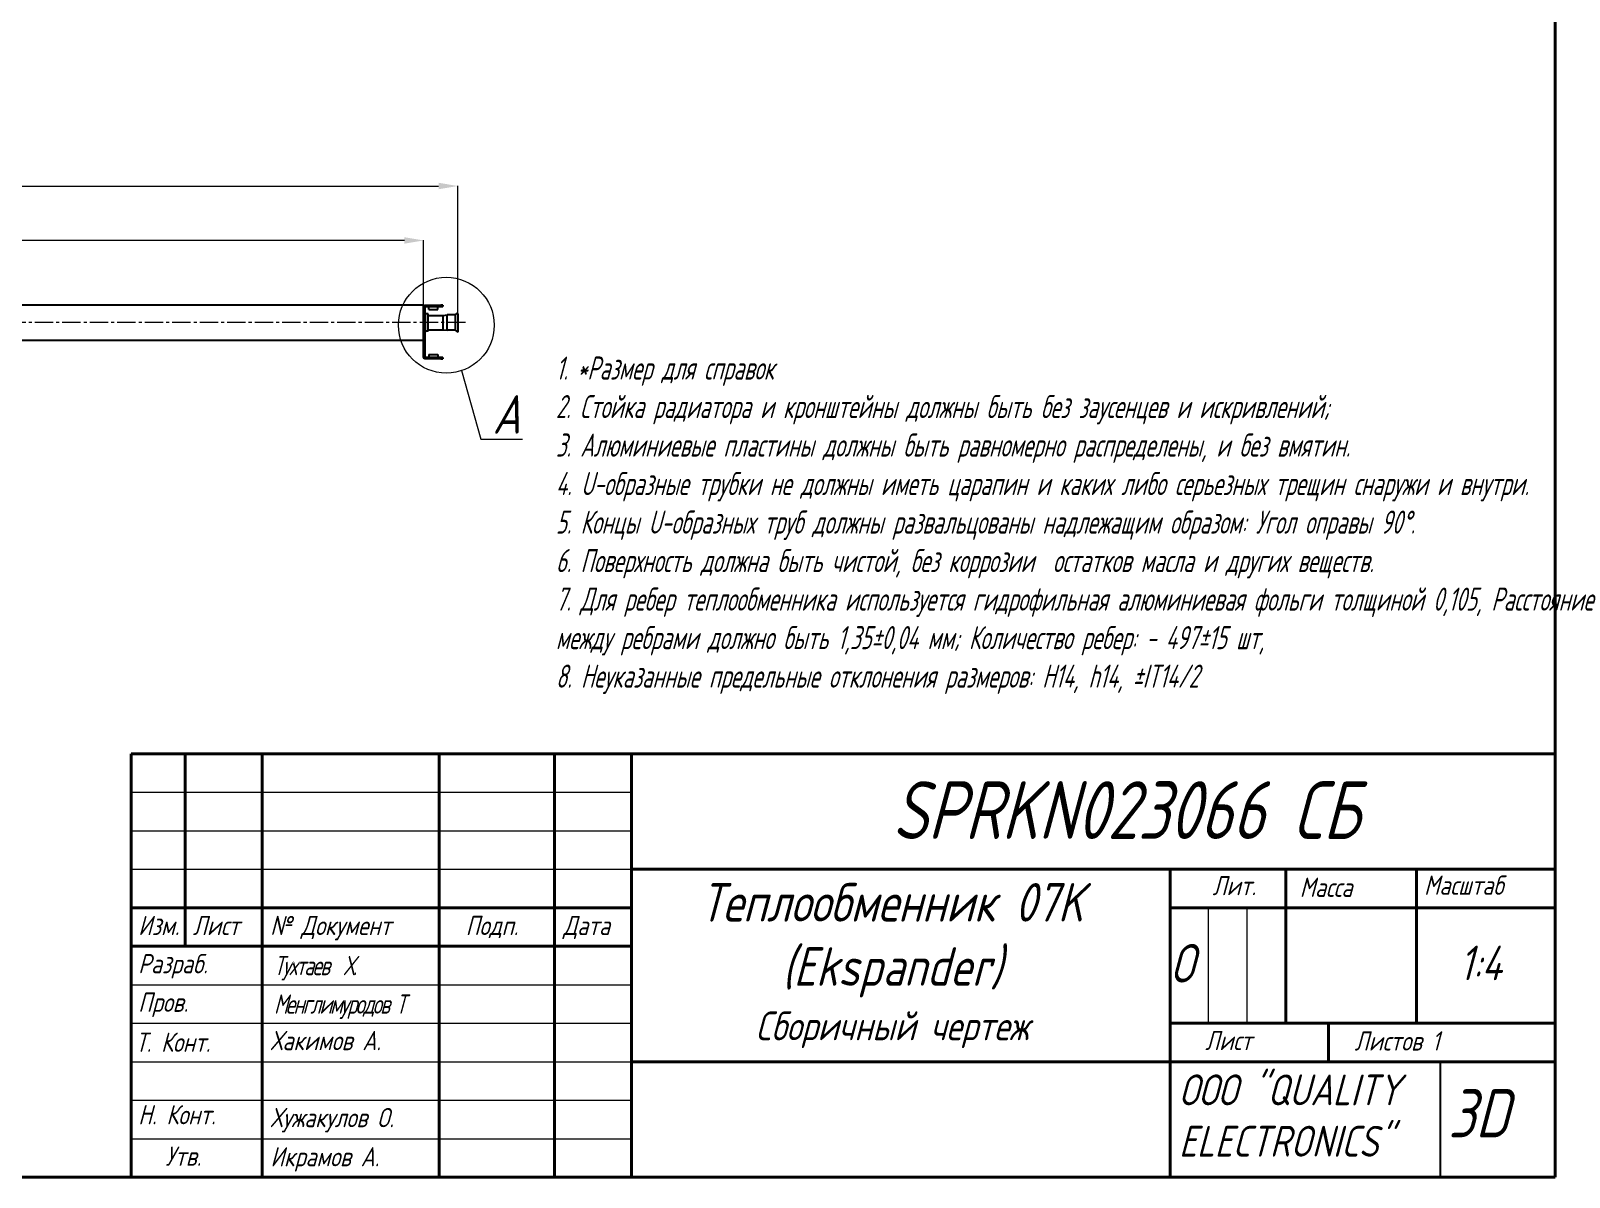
# Model space of a CAD drawing. Header units: millimetres. Extents: x 937859 to 970574, y 987894 to 996517.
# Drawn here: x 940731 to 941530, y 990330 to 990925 of the extents above; entities that cross this region are included whole.
import ezdxf

# ---------------------------------------------------------------- set-up
doc = ezdxf.new("R2010")
doc.units = ezdxf.units.MM
doc.header["$LTSCALE"] = 0.5
for name, pattern in [('CENTER2', [28.575, 19.05, -3.175, 3.175, -3.175]), ('K5LT_BASIC', [0]), ('K5LT_THIN', [0])]:
    doc.linetypes.add(name, pattern=pattern)
for name, color, linetype, lineweight in [('MD_Annotation', 7, 'Continuous', 20), ('MD_Visible', 7, 'Continuous', 25), ('MD_Видимые', 7, 'Continuous', 25), ('Рамка А3', 7, 'Continuous', 20)]:
    doc.layers.add(name, color=color, linetype=linetype, lineweight=lineweight)
doc.styles.add('GOST type A', font='GOST_A.TTF', dxfattribs={"oblique": 15, "height": 4})
doc.styles.add('GOST_A', font='GOST_A.TTF', dxfattribs={"width": 0.8, "oblique": 15})
doc.styles.add('KTEXTSTYLE', font='GOST_A.TTF', dxfattribs={"width": 0.96, "oblique": 15, "height": 8})
doc.styles.add('MtXpl_GOST_type_A', font='GOST_A.TTF')
doc.styles.add('SGBKN020112', font='GOST_A.TTF', dxfattribs={"width": 0.96, "oblique": 15, "height": 3.5})
doc.styles.add('SPRKN023066', font='GOST_A.TTF', dxfattribs={"width": 0.955, "oblique": 15, "height": 12})
doc.styles.get("Standard").update_dxf_attribs({"font": 'GOST_A.TTF', "oblique": 15})
doc.dimstyles.new('SPRKN023066', dxfattribs={"dimtxt": 12, "dimasz": 10, "dimexe": 0.1, "dimexo": 0, "dimtad": 1, "dimtxsty": 'SPRKN023066', "dimcen": 2.5, "dimadec": 0, "dimazin": 0, "dimtfac": 1, "dimtmove": 0, "dimatfit": 3, "dimfxl": 1, "dimlwd": 9, "dimlwe": 9, "dimarcsym": 0})

# ---------------------------------------------------------------- blocks, each defined once
blk = doc.blocks.new('*D478')
at = {"color": 0, "lineweight": 9, "transparency": 16777216}
for p, q in [((940263.74, 990782.61), (940263.74, 990816.26)), ((940924.74, 990816.16), (940273.74, 990816.16)), ((940934.74, 990782.61), (940934.74, 990816.26))]:
    blk.add_line(p, q, dxfattribs=at)
at = {"color": 0, "lineweight": 5, "transparency": 16777216}
for points in [[(940273.74, 990817.82), (940273.74, 990814.49), (940263.74, 990816.16)], [(940924.74, 990817.82), (940924.74, 990814.49), (940934.74, 990816.16)]]:
    blk.add_solid(points, dxfattribs=at)
at = {"layer": 'Defpoints', "color": 0, "lineweight": 5, "transparency": 16777216}
for p in [(940263.74, 990816.16), (940263.74, 990782.61), (940934.74, 990782.61)]:
    blk.add_point(p, dxfattribs=at)
at = {"color": 0, "transparency": 16777216, "insert": (940599.24, 990823.69), "char_height": 12, "attachment_point": 5, "style": 'SPRKN023066'}
blk.add_mtext('671%%P1,5', dxfattribs=at)
blk = doc.blocks.new('*D482')
at = {"color": 0, "lineweight": 9, "transparency": 16777216}
for p, q in [((940249.74, 990782.01), (940249.74, 990844.54)), ((940259.74, 990844.44), (940942.54, 990844.44)), ((940952.54, 990778.28), (940952.54, 990844.54))]:
    blk.add_line(p, q, dxfattribs=at)
at = {"color": 0, "lineweight": 5, "transparency": 16777216}
for points in [[(940259.74, 990846.11), (940259.74, 990842.77), (940249.74, 990844.44)], [(940942.54, 990846.11), (940942.54, 990842.77), (940952.54, 990844.44)]]:
    blk.add_solid(points, dxfattribs=at)
at = {"layer": 'Defpoints', "color": 0, "lineweight": 5, "transparency": 16777216}
for p in [(940952.54, 990844.44), (940249.74, 990782.01), (940952.54, 990778.28)]:
    blk.add_point(p, dxfattribs=at)
at = {"color": 0, "transparency": 16777216, "insert": (940601.14, 990851.97), "char_height": 12, "attachment_point": 5, "style": 'SPRKN023066'}
blk.add_mtext('702,8%%P1,5', dxfattribs=at)
blk = doc.blocks.new('*U579')
at = {"color": 0, "linetype": 'CENTER2', "lineweight": 5, "transparency": 16777216}
blk.add_line((357.26, 0), (-345.2, 0), dxfattribs=at)

msp = doc.modelspace()

# ---------------------------------------------------------------- linework, layer by layer
at = {"color": 0, "linetype": 'K5LT_BASIC', "lineweight": 40}
for p, q in [((941522.749, 991477.536), (941522.749, 990329.536)), ((940782.749, 990549.536), (941522.749, 990549.536)), ((940782.749, 990329.536), (940782.749, 990549.536)), ((940810.749, 990449.536), (940810.749, 990549.536)), ((940850.749, 990329.536), (940850.749, 990549.536)), ((940942.749, 990329.536), (940942.749, 990549.536)), ((941002.749, 990329.536), (941002.749, 990549.536)), ((941042.749, 990329.536), (941042.749, 990549.536)), ((941042.749, 990489.536), (941522.749, 990489.536)), ((941322.749, 990329.536), (941322.749, 990489.536)), ((941382.749, 990409.536), (941382.749, 990489.536)), ((941450.749, 990409.536), (941450.749, 990489.536)), ((940782.749, 990469.536), (941042.749, 990469.536)), ((941322.749, 990469.536), (941382.749, 990469.536)), ((941382.749, 990469.536), (941522.749, 990469.536)), ((940782.749, 990449.536), (941042.749, 990449.536)), ((941322.749, 990409.536), (941522.749, 990409.536)), ((941405.049, 990389.536), (941405.049, 990409.536)), ((941042.749, 990389.536), (941322.749, 990389.536)), ((941322.749, 990389.536), (941522.749, 990389.536)), ((941522.749, 990329.536), (939942.749, 990329.536))]:
    msp.add_line(p, q, dxfattribs=at)
at = {"color": 0}
for p, q in [((940944.891, 990769.809), (940944.891, 990777.209)), ((940947.044, 990769.549), (940947.044, 990777.471)), ((940951.044, 990777.471), (940951.044, 990769.549)), ((940952.544, 990777.869), (940952.544, 990778.279)), ((940952.544, 990768.969), (940952.544, 990768.559)), ((941463.1, 990389.536), (941463.1, 990329.536))]:
    msp.add_line(p, q, dxfattribs=at)
at = {"lineweight": 9, "ltscale": 0.5}
msp.add_line((940964.41, 990712.971), (940986.093, 990712.971), dxfattribs=at)
at = {"color": 0, "linetype": 'K5LT_THIN', "lineweight": 18}
for p, q in [((940782.749, 990529.536), (941042.749, 990529.536)), ((940782.749, 990509.536), (941042.749, 990509.536)), ((940782.749, 990489.536), (941042.749, 990489.536)), ((941342.608, 990409.536), (941342.608, 990469.536)), ((941362.679, 990409.536), (941362.679, 990469.536)), ((940782.749, 990429.536), (941042.749, 990429.536)), ((940782.749, 990409.536), (941042.749, 990409.536)), ((940782.749, 990389.536), (941042.749, 990389.536)), ((940782.749, 990369.536), (941042.749, 990369.536)), ((940782.749, 990349.536), (941042.749, 990349.536))]:
    msp.add_line(p, q, dxfattribs=at)
at = {"layer": 'MD_Annotation', "linetype": 'Continuous', "lineweight": 9}
msp.add_line((940954.493, 990748.555), (940964.41, 990712.971), dxfattribs=at)
msp.add_circle((940946.516, 990772.122), 24.881, dxfattribs=at)
at = {"layer": 'MD_Visible'}
for p, q in [((940934.744, 990782.609), (940263.744, 990782.609)), ((940934.744, 990764.409), (940934.744, 990782.609)), ((940934.744, 990779.509), (940934.744, 990781.609)), ((940935.544, 990779.509), (940935.544, 990781.609)), ((940935.744, 990782.609), (940943.744, 990782.609)), ((940935.744, 990781.809), (940943.744, 990781.809)), ((940937.394, 990780.309), (940937.394, 990781.609)), ((940942.094, 990780.309), (940942.094, 990781.609)), ((940944.744, 990782.609), (940943.744, 990782.609)), ((940943.744, 990781.809), (940944.744, 990781.809)), ((940944.744, 990782.609), (940944.744, 990781.809)), ((940935.544, 990778.509), (940934.744, 990778.509)), ((940935.544, 990778.509), (940935.544, 990779.509)), ((940935.544, 990778.509), (940935.544, 990768.809)), ((940937.144, 990778.009), (940935.744, 990778.009)), ((940937.144, 990777.009), (940937.144, 990778.009)), ((940937.144, 990769.009), (940937.144, 990777.009)), ((940937.394, 990780.309), (940942.094, 990780.309)), ((940934.744, 990768.509), (940935.544, 990768.509)), ((940934.744, 990755.609), (940934.744, 990767.509)), ((940935.544, 990770.009), (940935.544, 990768.509)), ((940935.544, 990767.509), (940935.544, 990768.509)), ((940935.544, 990755.609), (940935.544, 990767.509)), ((940937.144, 990769.009), (940935.744, 990769.009)), ((940263.744, 990764.409), (940934.744, 990764.409)), ((940937.394, 990756.909), (940942.094, 990756.909)), ((940937.394, 990756.909), (940937.394, 990755.609)), ((940942.094, 990756.909), (940942.094, 990755.609)), ((940943.744, 990755.409), (940935.744, 990755.409)), ((940943.744, 990754.609), (940935.744, 990754.609)), ((940944.744, 990755.409), (940943.744, 990755.409)), ((940943.744, 990754.609), (940944.744, 990754.609)), ((940944.744, 990755.409), (940944.744, 990754.609))]:
    msp.add_line(p, q, dxfattribs=at)
at = {"layer": 'MD_Visible', "extrusion": (0, 0, -1)}
for centre, radius, start, end in [((-940935.744, 990781.609), 1, 0, 90), ((-940935.744, 990781.609), 0.2, 0, 90), ((-940937.194, 990781.609), 0.2, 90, 180), ((-940935.744, 990778.209), 0.2, 270, 0), ((-940935.744, 990768.809), 0.2, 0, 90), ((-940935.744, 990755.609), 1, 270, 0), ((-940935.744, 990755.609), 0.2, 270, 0), ((-940942.294, 990755.609), 0.2, 270, 0)]:
    msp.add_arc(centre, radius, start, end, dxfattribs=at)
at = {"layer": 'MD_Visible'}
for centre, start, end in [((940942.294, 990781.609), 90, 180), ((940937.194, 990755.609), 270, 0)]:
    msp.add_arc(centre, 0.2, start, end, dxfattribs=at)
at = {"layer": 'MD_Видимые'}
for p, q in [((940937.144, 990777.209), (940944.891, 990777.209)), ((940944.891, 990777.209), (940947.044, 990777.471)), ((940951.044, 990777.471), (940947.044, 990777.471)), ((940951.044, 990777.471), (940952.544, 990778.479)), ((940952.544, 990778.069), (940952.544, 990768.969)), ((940937.144, 990769.809), (940944.891, 990769.809)), ((940944.891, 990769.809), (940947.044, 990769.549)), ((940951.044, 990769.549), (940947.044, 990769.549)), ((940951.044, 990769.549), (940952.544, 990768.559))]:
    msp.add_line(p, q, dxfattribs=at)

# ---------------------------------------------------------------- block references
at = {"linetype": 'CENTER2', "lineweight": 5}
msp.add_blockref('*U579', (940599.244, 990773.509), dxfattribs=at)

# ---------------------------------------------------------------- texts
at = {"color": 0, "style": 'MtXpl_GOST_type_A', "oblique": 15, "width": 0.965}
msp.add_text('О', height=20, dxfattribs=at).set_placement((941322.749, 990430.651))
at = {"color": 0, "attachment_point": 1}
for s, insert, char_height, width, style in [('{\\C256;SPRKN023066 СБ}', (941178.344, 990535.236), 30, 326.18164, 'KTEXTSTYLE'), ('\\pxqc;{\\H1.33333x;\\C256;Теплообменник 07K (Ekspander) \\H0.75x;\\PСборичный чертеж}', (941039.037, 990482.335), 15, 278.18276, 'GOST type A')]:
    msp.add_mtext(s, dxfattribs=dict(at, insert=insert, char_height=char_height, width=width, style=style))
at = {"lineweight": 25, "char_height": 10, "attachment_point": 1}
for s, width, insert in [('Лит.', 49.56945, (941344.692, 990486.022)), ('Масса', 103.50874, (941390.055, 990485.147)), ('Масштаб', 49.56945, (941454.685, 990486.247)), ('Изм.', 16.78025, (940786.402, 990465.306)), ('Лист', 16.78025, (940814.768, 990465.306)), ('№ Документ', 148.74979, (940854.995, 990465.306)), ('Подп.', 16.78025, (940956.596, 990465.306)), ('Дата', 16.78025, (941007.271, 990465.306)), ('Разраб.', 16.78025, (940786.402, 990445.441)), ('{\\W0.9;\\T0.85;Тухтаев  Х.}', 441.89463, (940856.973, 990444.481)), ('Пров.', 46.56593, (940786.402, 990425.441)), ('{\\W0.9;\\T0.85;Менглимуродов Т}', 441.89463, (940856.973, 990424.481)), ('Хакимов А.', 259.93392, (940855.132, 990405.517)), ('Лист', 49.56945, (941340.881, 990405.552)), ('Листов 1', 69.19933, (941418.533, 990405.322)), ('Т. Конт.', 377.7371, (940785.061, 990404.661)), ('Н. Конт.', 363.95478, (940786.402, 990367.003)), ('Хужакулов О.', 80.35335, (940855.132, 990365.517)), ('Утв.', 43.57703, (940800.58, 990345.469)), ('Икрамов А.', 310.23946, (940855.132, 990345.196))]:
    msp.add_mtext_dynamic_manual_height_columns(s, width=width, gutter_width=77.784, heights=[0], dxfattribs=dict(at, insert=insert))
at = {"lineweight": 5, "insert": (941472.982, 990449.84), "char_height": 18, "width": 28.60096, "attachment_point": 1, "style": 'SGBKN020112'}
msp.add_mtext('1:4', dxfattribs=at)
at = {"insert": (941327.285, 990382.902), "char_height": 16, "attachment_point": 1}
msp.add_mtext_dynamic_manual_height_columns('ООО "QUALITY ELECTRONICS"', width=150.40275, gutter_width=1.817, heights=[0], dxfattribs=at)
at = {"color": 0, "insert": (941467.076, 990375.199), "char_height": 25, "attachment_point": 1, "rotation": 0.235233}
msp.add_mtext_dynamic_manual_height_columns('3D', width=119.37905, gutter_width=5.324, heights=[0], dxfattribs=at)
at = {"layer": 'MD_Annotation', "linetype": 'Continuous', "insert": (940977.806, 990725.801), "char_height": 20, "attachment_point": 5}
msp.add_mtext('A', dxfattribs=at)
at = {"layer": 'Рамка А3', "lineweight": 40, "insert": (941003.45, 990755.871), "char_height": 12, "attachment_point": 1, "style": 'GOST_A'}
msp.add_mtext_dynamic_manual_height_columns('\\A1;1. *Размер для справок\\P\\pxa0.25;2. Стойка радиатора и кронштейны должны быть без заусенцев и искривлений;^J3. Алюминиевые пластины должны быть равномерно распределены, и без вмятин.\\P4. U-образные трубки не должны иметь царапин и каких либо серьезных трещин снаружи и внутри.\\P5. Концы U-образных труб должны развальцованы надлежащим образом: Угол оправы 90%%D.\\P6. Поверхность должна быть чистой, без коррозии  остатков масла и других веществ.\\P7. Для ребер теплообменника используется гидрофильная алюминиевая фольги толщиной 0,105, Расстояние между ребрами должно быть 1,35±0,04 мм; Количество ребер: - 497±15 шт, \\P8. Неуказанные предельные отклонения размеров: H14, h14, ±IT{\\H1x;14/2}', width=547.08832, gutter_width=262.105, heights=[286.354], dxfattribs=at)

# ---------------------------------------------------------------- dimensions: what is measured, and where the dimension line sits
for base, p1, p2, picture, middle in [((940952.544, 990844.439), (940249.744, 990782.009), (940952.544, 990778.279), '*D482', (940601.144, 990851.969)), ((940263.744, 990816.157), (940934.744, 990782.609), (940263.744, 990782.609), '*D478', (940599.244, 990823.687))]:
    dim = msp.add_linear_dim(base=base, p1=p1, p2=p2, text='<>%%P1,5', dimstyle='SPRKN023066')
    dim.commit()
    dim.dimension.update_dxf_attribs({"geometry": picture, "text_midpoint": middle})

doc.saveas('drawing.dxf')
